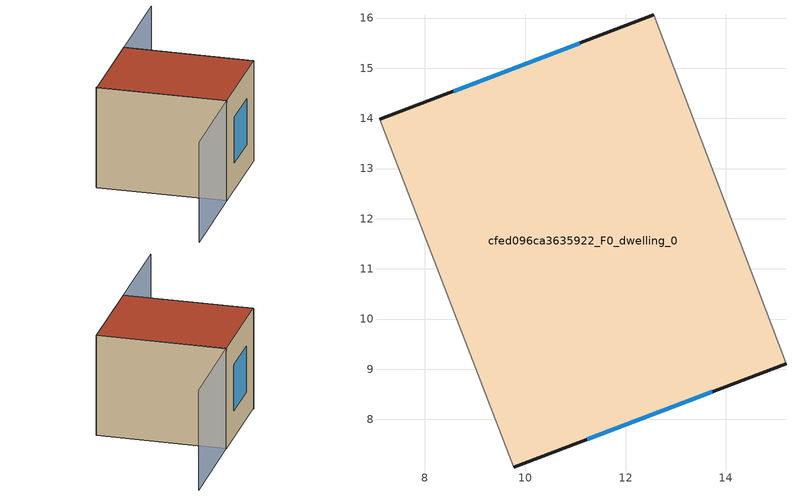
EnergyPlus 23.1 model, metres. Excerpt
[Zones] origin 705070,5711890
cfed096ca3635922_F0_dwelling_0
 floor ground (EU_floor_Construction): 12.56,16.06 15.2,9.11 9.77,7.05 7.1,13.98 z0
 wall outside (EU_wall_Construction): 12.56,16.06 7.1,13.98 / 9.77,7.05 15.2,9.11 z0:6
 wall adiabatic (EU_wall_Construction): 15.2,9.11 12.56,16.06 / 7.1,13.98 9.77,7.05 z0:6
 window (EU_Window_Construction): 11.08,15.5 8.57,14.54 / 11.24,7.61 13.73,8.55 z1.62:4.38
 roof outside (EU_roof_Construction): 15.2,9.11 12.56,16.06 7.1,13.98 9.77,7.05 z6
shading: 7.11,14.01 9.77,7.05 / 9.77,7.05 4.18,4.91 / 15.2,9.11 12.55,16.05 / 12.55,16.05 18.19,18.21 z0:6
[Building]
EU S2 Campaign: North Axis=0; Terrain=City; Solar Distribution=FullExterior
[Site:Location]
London: Latitude=51.5; Longitude=-0.5; Time Zone=0; Elevation=25
[SizingPeriod:WeatherFileDays]
AnnualSizingPeriod: Begin Month=1; Begin Day of Month=1; End Month=12; End Day of Month=31; Day of Week for Start Day=Monday; Use Weather File Daylight Saving Period=No; Use Weather File Rain and Snow Indicators=No
[MATERIAL]
EU_InternalMass_Material: Roughness=MediumRough; Thickness=0.1; Conductivity=1; Density=1800; Specific Heat=900; Thermal Absorptance=0.9; Solar Absorptance=0.7; Visible Absorptance=0.7
[MATERIAL:NOMASS] Roughness=MediumRough; Thermal Absorptance=0.9; Solar Absorptance=0.7; Visible Absorptance=0.7
Name | Thermal Resistance
EU_wall_NoMass | 0.727863
EU_roof_NoMass | 0.773354
EU_floor_NoMass | 1.79329
[WINDOWMATERIAL:SIMPLEGLAZINGSYSTEM]
EU_Window_SimpleGlazing: UFactor=2.58614; Solar Heat Gain Coefficient=0.76; Visible Transmittance=0.76
[CONSTRUCTION]
EU_wall_Construction: EU_wall_NoMass
EU_roof_Construction: EU_roof_NoMass
EU_floor_Construction: EU_floor_NoMass
EU_InternalMass_Construction: EU_InternalMass_Material
EU_Window_Construction: EU_Window_SimpleGlazing
[ZONE]
cfed096ca3635922_F0_dwelling_0: Type=1; Multiplier=1; Ceiling Height=autocalculate; Volume=259.796; Floor Area=autocalculate; Part of Total Floor Area=Yes
[INTERNALMASS]
cfed096ca3635922_F0_dwelling_0_EU_InternalMass: Construction=EU_InternalMass_Construction; Zone or ZoneList=cfed096ca3635922_F0_dwelling_0; Surface Area=43.2994
[OTHEREQUIPMENT]
EU_Step8_InternalGain_cfed096ca3635922_F0_dwelling_0_f000: Fuel Type=Electricity; Zone or ZoneList or Space or SpaceList=cfed096ca3635922_F0_dwelling_0; Schedule=EU_Step8_GainSchedule_cfed096ca3635922_F0_dwelling_0_f000; Design Level Calculation Method=Watts/Area; Power per Zone Floor Area=1; Fraction Latent=0; Fraction Radiant=0; Fraction Lost=0; Carbon Dioxide Generation Rate=0; EndUse Subcategory=EU_Step8_InternalGains
[ZONEVENTILATION:DESIGNFLOWRATE]
EU_ConstantAir_cfed096ca3635922_F0_dwelling_0: Zone or ZoneList or Space or SpaceList=cfed096ca3635922_F0_dwelling_0; Schedule=EU_AlwaysOn; Design Flow Rate Calculation Method=AirChanges/Hour; Air Changes per Hour=0.484901; Ventilation Type=Natural; Fan Pressure Rise=0; Fan Total Efficiency=1; Constant Term Coefficient=1; Temperature Term Coefficient=0; Velocity Term Coefficient=0; Velocity Squared Term Coefficient=0; Minimum Indoor Temperature=-100; Maximum Indoor Temperature=100; Delta Temperature=-100; Minimum Outdoor Temperature=-100; Maximum Outdoor Temperature=100; Maximum Wind Speed=40
[HVACTEMPLATE:THERMOSTAT]
EU_HeatOnly_cfed096ca3635922_F0_dwelling_0: Constant Heating Setpoint=20; Constant Cooling Setpoint=50
[HVACTEMPLATE:ZONE:IDEALLOADSAIRSYSTEM]
cfed096ca3635922_F0_dwelling_0: Template Thermostat=EU_HeatOnly_cfed096ca3635922_F0_dwelling_0; System Availability Schedule=EU_AlwaysOn; Maximum Heating Supply Air Temperature=50; Minimum Cooling Supply Air Temperature=13; Maximum Heating Supply Air Humidity Ratio=0.0156; Minimum Cooling Supply Air Humidity Ratio=0.0077; Heating Limit=NoLimit; Cooling Limit=NoLimit; Heating Availability Schedule=EU_AlwaysOn; Cooling Availability Schedule=EU_CoolingOff; Dehumidification Control Type=ConstantSensibleHeatRatio; Cooling Sensible Heat Ratio=0.7; Dehumidification Setpoint=60; Humidification Control Type=None; Humidification Setpoint=30; Outdoor Air Method=None; Outdoor Air Flow Rate per Person=0.00944; Outdoor Air Flow Rate per Zone Floor Area=0; Outdoor Air Flow Rate per Zone=0; Demand Controlled Ventilation Type=None; Outdoor Air Economizer Type=NoEconomizer; Heat Recovery Type=None; Sensible Heat Recovery Effectiveness=0.7; Latent Heat Recovery Effectiveness=0.65
[SIZING:ZONE]
cfed096ca3635922_F0_dwelling_0: Zone Cooling Design Supply Air Temperature Input Method=SupplyAirTemperature; Zone Cooling Design Supply Air Temperature=13; Zone Heating Design Supply Air Temperature Input Method=SupplyAirTemperature; Zone Heating Design Supply Air Temperature=50; Zone Cooling Design Supply Air Humidity Ratio=0.008; Zone Heating Design Supply Air Humidity Ratio=0.008; Cooling Design Air Flow Method=DesignDay; Cooling Design Air Flow Rate=0; Cooling Minimum Air Flow per Zone Floor Area=0.000762; Cooling Minimum Air Flow=0; Cooling Minimum Air Flow Fraction=0.2; Heating Design Air Flow Method=DesignDay; Heating Design Air Flow Rate=0; Heating Maximum Air Flow per Zone Floor Area=0.002032; Heating Maximum Air Flow=0.141576; Heating Maximum Air Flow Fraction=0.3; Account for Dedicated Outdoor Air System=No; Dedicated Outdoor Air System Control Strategy=NeutralSupplyAir; Dedicated Outdoor Air Low Setpoint Temperature for Design=autosize; Dedicated Outdoor Air High Setpoint Temperature for Design=autosize; Zone Load Sizing Method=Sensible Load Only No Latent Load; Zone Latent Cooling Design Supply Air Humidity Ratio Input Method=HumidityRatioDifference; Zone Cooling Design Supply Air Humidity Ratio Difference=0.005; Zone Latent Heating Design Supply Air Humidity Ratio Input Method=HumidityRatioDifference; Zone Humidification Design Supply Air Humidity Ratio Difference=0.005
[SCHEDULE:CONSTANT]
Name | Hourly Value
EU_AlwaysOn | 1
EU_CoolingOff | 0
[SCHEDULE:FILE]
EU_Step8_GainSchedule_cfed096ca3635922_F0_dwelling_0_f000: File=../../schedules/cfed096ca3635922/cfed096ca3635922_F0_dwelling_0_f000_gain.csv; Column Number=1; Rows to Skip at Top=0; Number of Hours of Data=8760; Column Separator=Comma; Interpolate to Timestep=No; Minutes per Item=60; Adjust Schedule for Daylight Savings=Yes
